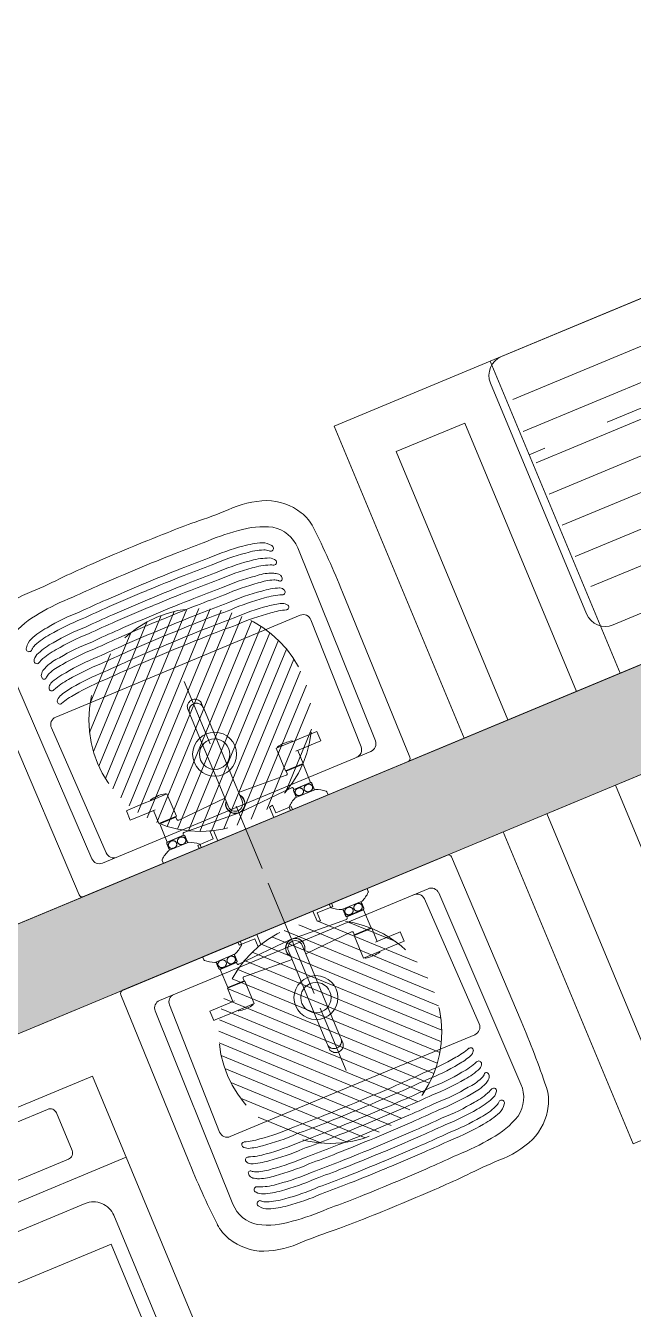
# Model space of a CAD drawing. Header units: millimetres. Extents: x 2471 to 2909, y 1327 to 1568.
# Drawn here: x 2646.745 to 2647.644, y 1444.127 to 1446.025 of the extents above; entities that cross this region are included whole.
import ezdxf
from ezdxf.xclip import XClip

# ---------------------------------------------------------------- set-up
doc = ezdxf.new("R2010")
doc.units = ezdxf.units.MM
doc.header["$XCLIPFRAME"] = 2
doc.set_wipeout_variables(frame=1)
for name, pattern in [('ACAD_ISO07W100', [3, 0, -3]), ('DASHDOT', [1, 0.5, -0.25, 0, -0.25]), ('HIDDEN', [0.375, 0.25, -0.125]), ('HIDDEN2', [0.1875, 0.125, -0.0625])]:
    doc.linetypes.add(name, pattern=pattern)
doc.layers.get('0').update_dxf_attribs({"color": 251, "lineweight": 9})
for name, color, linetype, lineweight in [('A-COCINAS-LAV', 251, 'Continuous', 13), ('A-EST HATCH', 251, 'Continuous', 13), ('A-EST PLACAS', 251, 'Continuous', 13), ('A-ESTRUCTURA-HATCH', 251, 'Continuous', 13), ('A-HATCH', 251, 'Continuous', 13), ('A-MURO BAJO', 251, 'Continuous', 13), ('A-MUROS', 251, 'Continuous', 13), ('A-PROYECCIONES', 251, 'HIDDEN', 13), ('DLP_MURO ALTO', 251, 'Continuous', 13), ('DLP_VERDE', 251, 'Continuous', 13)]:
    doc.layers.add(name, color=color, linetype=linetype, lineweight=lineweight)

# ---------------------------------------------------------------- blocks, each defined once
blk = doc.blocks.new('EST P1')
at = {"layer": 'A-ESTRUCTURA-HATCH'}
h = blk.add_hatch(dxfattribs=at)
h.set_pattern_fill('ANSI31', color=256, scale=0.02)
h.set_pattern_definition([(45, (-226392.07709, -8188203.05961), (-0.04490128060535, 0.04490128060535), [])])
h.paths.add_polyline_path([(-3.61, 5.05), (-3.61, 4.85), (-44.785, 4.85), (-44.785, -0.15), (-46.99, -0.15), (-46.99, -11.15), (-3.61, -11.1501), (-3.61, -11.4001), (-47.24, -11.4001), (-47.24, 0.15), (-45.035, 0.15), (-45.035, 5.05)])
h.paths.add_polyline_path([(5.8757, 4.85), (5.8757, 5.05), (35.53, 5.05), (35.53, 4.85)])
h.paths.add_polyline_path([(47.915, 5.05), (35.58, 5.05), (35.58, 4.85), (47.915, 4.85)])
h.paths.add_polyline_path([(51.865, 4.85), (53.3757, 4.85), (53.3757, 5.05), (51.865, 5.05)])
edge = h.paths.add_edge_path()
edge.add_arc((63.3007, -0.15), 9.7, 360, 540)
edge.add_line((53.6007, -0.15), (53.8007, -0.15))
edge.add_arc((63.3007, -0.15), 9.5, 0.90471, 180, ccw=False)
edge.add_line((72.7995, 0), (70.3507, 0))
edge.add_line((70.3507, 0), (70.3507, -0.1499))
edge.add_line((70.3507, -0.1499), (73.0007, -0.15))
edge = h.paths.add_edge_path()
edge.add_arc((63.3007, -0.15), 3.3, 0.0009, 49.9947)
edge.add_line((65.4221, 2.3777), (65.4222, -0.15))
edge.add_line((65.4222, -0.15), (65.2722, -0.15))
edge.add_line((65.2722, -0.15), (65.2721, 2.4964))
edge.add_arc((63.3007, -0.15), 3.3, 53.3166, 180)
edge.add_line((60.0007, -0.15), (59.8007, -0.15))
edge.add_arc((63.3007, -0.15), 3.5, 2.4574, 179.9999, ccw=False)
edge.add_line((66.7975, 0.0001), (69.4507, 0))
edge.add_line((69.4507, 0), (69.4507, -0.1499))
edge.add_line((69.4507, -0.1499), (66.6007, -0.1499))
h.paths.add_polyline_path([(-3.56, -11.15), (35.53, -11.15), (35.53, -11.4001), (-3.56, -11.4001)])
h.paths.add_polyline_path([(35.58, -11.1501), (71.88, -11.1501), (71.88, -11.4001), (35.58, -11.4)])
blk = doc.blocks.new('A$C47ad906b')
at = {"linetype": 'ACAD_ISO07W100'}
blk.add_blockref('EST P1', (27.0859, 53.6317), dxfattribs=at)
blk = doc.blocks.new('A$C9cc34060')
at = {"layer": 'A-EST HATCH'}
h = blk.add_hatch(color=256, dxfattribs=at)
h.dxf.hatch_style = 1
h.paths.add_polyline_path([(39.55, 0.0604), (39.55, 6.1254), (38.05, 6.1254), (38.05, 5.3754), (37.9, 5.3754), (37.9, 6.3253), (39.7, 6.3253), (39.7, 5.4503), (41.2, 5.4503), (41.2, 5.9504), (41.35, 5.9504), (41.35, 5.2503), (39.7, 5.2503), (39.7, 0.0604)])
h.paths.add_polyline_path([(18.45, 10.1253), (20.05, 10.1253), (20.05, 13.2253), (18.85, 13.2253), (18.85, 13.3753), (20.2, 13.3753), (20.2, 9.9753), (18.45, 9.9753)])
h.paths.add_polyline_path([(17.65, 13.3753), (17.5, 13.3753), (17.5, 9.9753), (17.65, 9.9753)])
h.paths.add_polyline_path([(12.15, 13.8503), (11.85, 13.8503), (11.85, 13.7003), (12, 13.7003), (12, 10.6253), (12.15, 10.6253)])
h.paths.add_polyline_path([(15.1, 13.2253), (15.1, 10.1253), (16.7, 10.1253), (16.7, 9.9753), (14.95, 9.9753), (14.95, 13.3753), (16.3, 13.3753), (16.3, 13.2253)])
h.paths.add_polyline_path([(5.85, 13.7003), (5.25, 13.7003), (5.25, 13.8504), (6, 13.8504), (6, 10.4504), (4.85, 10.4504), (4.85, 10.6004), (5.85, 10.6004)])
h.paths.add_polyline_path([(4.05, 13.8504), (4.05, 10.4504), (3.9, 10.4504), (3.9, 13.8504)])
h.paths.add_polyline_path([(3.1, 10.6004), (1.5, 10.6004), (1.5, 13.7003), (2.7, 13.7003), (2.7, 13.8504), (1.35, 13.8504), (1.35, 10.4504), (3.1, 10.4504)])
h.paths.add_polyline_path([(5.85, 0.1503), (5.25, 0.1503), (5.25, 0.0004), (6, 0.0004), (6, 3.4004), (4.85, 3.4004), (4.85, 3.2504), (5.85, 3.2504)])
h.paths.add_polyline_path([(4.05, 0.0004), (4.05, 3.4004), (3.9, 3.4004), (3.9, 0.0004)])
h.paths.add_polyline_path([(3.1, 3.2504), (1.5, 3.2504), (1.5, 0.1503), (2.7, 0.1503), (2.7, 0.0004), (1.35, 0.0004), (1.35, 3.4004), (3.1, 3.4004)])
h.paths.add_polyline_path([(8.7, 3.5003), (8.85, 3.5003), (8.85, 0.1504), (9, 0.1504), (9, 0.0004), (8.7, 0.0004)])
h.paths.add_polyline_path([(18.45, 3.7254), (20.05, 3.7254), (20.05, 0.6254), (18.85, 0.6254), (18.85, 0.4754), (20.2, 0.4754), (20.2, 3.8754), (18.45, 3.8754)])
h.paths.add_polyline_path([(17.65, 0.4754), (17.5, 0.4754), (17.5, 3.8754), (17.65, 3.8754)])
h.paths.add_polyline_path([(12.15, 0.0004), (11.85, 0.0004), (11.85, 0.1503), (12, 0.1503), (12, 3.2254), (12.15, 3.2254)])
h.paths.add_polyline_path([(15.1, 0.6254), (15.1, 3.7254), (16.7, 3.7254), (16.7, 3.8754), (14.95, 3.8754), (14.95, 0.4754), (16.3, 0.4754), (16.3, 0.6254)])
h.paths.add_polyline_path([(31.6, 10.1253), (30, 10.1253), (30, 13.2253), (31.2, 13.2253), (31.2, 13.3753), (29.85, 13.3753), (29.85, 9.9753), (31.6, 9.9753)])
h.paths.add_polyline_path([(32.4, 13.3753), (32.55, 13.3753), (32.55, 9.9753), (32.4, 9.9753)])
h.paths.add_polyline_path([(38.2, 13.8503), (38.2, 13.7003), (38.05, 13.7003), (38.05, 10.6253), (37.9, 10.6253), (37.9, 13.8503)])
h.paths.add_polyline_path([(34.95, 13.2253), (34.95, 10.1253), (33.35, 10.1253), (33.35, 9.9753), (35.1, 9.9753), (35.1, 13.3753), (33.75, 13.3753), (33.75, 13.2253)])
h.paths.add_polyline_path([(39.7, 8.6004), (41.35, 8.6004), (41.35, 7.9004), (41.2, 7.9004), (41.2, 8.4004), (39.7, 8.4004), (39.7, 7.5253), (37.9, 7.5253), (37.9, 8.4753), (38.05, 8.4753), (38.05, 7.7253), (39.55, 7.7253), (39.55, 13.7903), (39.7, 13.7903)])
h.paths.add_polyline_path([(44.2, 13.7003), (44.8, 13.7003), (44.8, 13.8504), (44.05, 13.8504), (44.05, 10.4504), (45.2, 10.4504), (45.2, 10.6004), (44.2, 10.6004)])
h.paths.add_polyline_path([(46, 13.8504), (46, 10.4504), (46.15, 10.4504), (46.15, 13.8504)])
h.paths.add_polyline_path([(46.95, 10.6004), (48.55, 10.6004), (48.55, 13.7003), (47.35, 13.7003), (47.35, 13.8504), (48.7, 13.8504), (48.7, 10.4504), (46.95, 10.4504)])
h.paths.add_polyline_path([(46, 0.0004), (46, 3.4004), (46.15, 3.4004), (46.15, 0.0004)])
h.paths.add_polyline_path([(46.95, 3.2504), (48.55, 3.2504), (48.55, 0.1503), (47.35, 0.1503), (47.35, 0.0004), (48.7, 0.0004), (48.7, 3.4004), (46.95, 3.4004)])
h.paths.add_polyline_path([(41.35, 3.5003), (41.2, 3.5003), (41.2, 0.1504), (41.05, 0.1504), (41.05, 0.0004), (41.35, 0.0004)])
h.paths.add_polyline_path([(31.6, 3.7254), (30, 3.7254), (30, 0.6254), (31.2, 0.6254), (31.2, 0.4754), (29.85, 0.4754), (29.85, 3.8754), (31.6, 3.8754)])
h.paths.add_polyline_path([(32.4, 0.4754), (32.55, 0.4754), (32.55, 3.8754), (32.4, 3.8754)])
h.paths.add_polyline_path([(37.9, 0.0004), (38.2, 0.0004), (38.2, 0.1504), (38.05, 0.1503), (38.05, 3.2254), (37.9, 3.2254)])
h.paths.add_polyline_path([(34.95, 0.6254), (34.95, 3.7254), (33.35, 3.7254), (33.35, 3.8754), (35.1, 3.8754), (35.1, 0.4754), (33.75, 0.4754), (33.75, 0.6254)])
h.paths.add_polyline_path([(10.35, 6.3253), (12.15, 6.3253), (12.15, 5.3754), (12, 5.3754), (12, 6.1254), (10.5, 6.1254), (10.5, 0.0604), (10.35, 0.0604), (10.35, 5.2503), (8.7, 5.2503), (8.7, 5.9504), (8.85, 5.9504), (8.85, 5.4503), (10.35, 5.4503)])
h.paths.add_polyline_path([(44.05, 0.0004), (44.05, 3.4004), (45.2, 3.4004), (45.2, 3.2504), (44.2, 3.2504), (44.2, 0.1503), (44.8, 0.1503), (44.8, 0.0004)])
h.paths.add_polyline_path([(46.9532, 8.3504), (47.1, 8.3504), (47.1, 9.5504), (44.95, 9.5504), (44.95, 9.4004), (45.4, 9.4004), (45.4, 7.8004), (45.6, 7.8004), (45.6, 9.4004), (46.95, 9.4004), (46.95, 8.3504)], flags=17)
h.paths.add_polyline_path([(46.9532, 5.5004), (47.1, 5.5004), (47.1, 4.3004), (44.95, 4.3004), (44.95, 4.4504), (45.4, 4.4504), (45.4, 6.0504), (45.6, 6.0504), (45.6, 4.4504), (46.95, 4.4504), (46.95, 5.5004)], flags=17)
h.paths.add_polyline_path([(41.1999, 7.0004), (44.05, 7.0004), (44.05, 9.5504), (44.2, 9.5504), (44.2, 7.0003), (46.95, 7.0004), (46.95, 7.6003), (47.1, 7.6003), (47.1, 7.0004), (49.85, 7.0004), (49.85, 11.0504), (50.05, 11.0504), (50.05, 2.8003), (49.85, 2.8003), (49.85, 6.8504), (47.1, 6.8504), (47.1, 6.2504), (46.95, 6.2504), (46.95, 6.8504), (44.2, 6.8504), (44.2, 4.3004), (44.05, 4.3004), (44.05, 6.8504), (41.1999, 6.8504)])
h.paths.add_polyline_path([(26, 1.0254), (23.35, 1.0254), (23.35, 3.6754), (25.7, 3.6754), (25.7, 4.2254), (26, 4.2254), (26, 4.3754), (25.55, 4.3754), (25.55, 3.8254), (23.35, 3.8254), (23.35, 6.1754), (24.55, 6.1754), (24.55, 6.3254), (23.2, 6.3254), (23.2, 0.8754), (26, 0.8754)])
h.paths.add_polyline_path([(41.35, 13.8504), (41.35, 10.3504), (41.2, 10.3504), (41.2, 13.7003), (41.05, 13.7003), (41.05, 13.8503)])
h.paths.add_polyline_path([(10.35, 13.7903), (10.35, 8.6004), (8.7, 8.6004), (8.7, 7.9003), (8.85, 7.9003), (8.85, 8.4004), (10.35, 8.4004), (10.35, 7.5253), (12.15, 7.5253), (12.15, 8.4753), (12, 8.4753), (12, 7.7253), (10.5, 7.7253), (10.5, 13.7903)])
h.paths.add_polyline_path([(2.95, 7.0003), (0.15, 7.0004), (0.15, 11.0504), (0, 11.0504), (0, 2.8004), (0.15, 2.8004), (0.15, 6.8504), (2.95, 6.8504), (2.95, 6.2504), (3.1, 6.2504), (3.1, 6.8504), (5.85, 6.8504), (5.85, 4.3004), (6, 4.3004), (6, 6.8504), (8.8501, 6.8504), (8.8501, 7.0003), (6, 7.0003), (6, 9.5503), (5.85, 9.5503), (5.85, 7.0003), (3.1, 7.0003), (3.1, 7.6004), (2.95, 7.6004)])
h.paths.add_polyline_path([(8.7, 13.8503), (9, 13.8503), (9, 13.7003), (8.85, 13.7003), (8.85, 10.3504), (8.7, 10.3504)])
h.paths.add_polyline_path([(3.0968, 8.3504), (2.95, 8.3504), (2.95, 9.5503), (5.1, 9.5503), (5.1, 9.4003), (4.65, 9.4003), (4.65, 7.8003), (4.45, 7.8003), (4.45, 9.4003), (3.1, 9.4003), (3.1, 8.3504)], flags=17)
h.paths.add_polyline_path([(3.0968, 5.5004), (2.95, 5.5004), (2.95, 4.3004), (5.1, 4.3004), (5.1, 4.4504), (4.65, 4.4503), (4.65, 6.0503), (4.45, 6.0503), (4.45, 4.4503), (3.1, 4.4504), (3.1, 5.5004)], flags=17)
h.paths.add_polyline_path([(23.35, 7.5254), (23.2, 7.5254), (23.2, 11.2253), (23.35, 11.2253)])
h.paths.add_polyline_path([(29, 4.7754), (29, 4.9254), (27.2, 4.9254), (27.2, 6.1754), (29.75, 6.1754), (29.75, 4.7754), (29.9, 4.7754), (29.9, 6.1754), (33.25, 6.1754), (33.25, 4.7754), (33.45, 4.7754), (33.45, 6.1754), (37, 6.1754), (37, 6.3253), (27, 6.3254), (27, 4.7754)])
h.paths.add_polyline_path([(27, 4.7504), (27, 0.4754), (27.85, 0.4754), (27.85, 0.6254), (27.15, 0.6254), (27.15, 4.7504)])
h.paths.add_polyline_path([(21.05, 4.7754), (21.05, 4.9254), (22.85, 4.9254), (22.85, 6.1754), (20.3, 6.1754), (20.3, 4.7754), (20.15, 4.7754), (20.15, 6.1754), (16.8, 6.1754), (16.8, 4.7754), (16.6, 4.7754), (16.6, 6.1754), (13.05, 6.1754), (13.05, 6.3253), (23.05, 6.3253), (23.05, 4.7754)])
h.paths.add_polyline_path([(23.05, 4.7504), (23.05, 0.4754), (22.2, 0.4754), (22.2, 0.6254), (22.9, 0.6254), (22.9, 4.7504)])
h.paths.add_polyline_path([(22.875, 8.9253), (22.45, 8.9253), (22.45, 7.5254), (13.05, 7.5253), (13.05, 7.6753), (16.6, 7.6753), (16.6, 9.0753), (16.8, 9.0753), (16.8, 7.6753), (19.7, 7.6753), (19.7, 9.0753), (19.85, 9.0753), (19.85, 7.6753), (22.25, 7.6753), (22.25, 8.9253), (20.6, 8.9253), (20.6, 9.0753), (22.875, 9.0753)])
h.paths.add_polyline_path([(22.9, 13.2253), (22.2, 13.2253), (22.2, 13.3753), (23.05, 13.3753), (23.05, 7.5254), (22.9, 7.5254)])
h.paths.add_polyline_path([(27.15, 7.5254), (25.15, 7.5254), (25.15, 7.6754), (27, 7.6754), (27, 11.0754), (25.15, 11.0754), (25.15, 11.2253), (27, 11.2253), (27, 13.3753), (27.85, 13.3753), (27.85, 13.2253), (27.15, 13.2253)])
h.paths.add_polyline_path([(27.175, 9.0753), (29.45, 9.0753), (29.45, 8.9253), (27.8, 8.9254), (27.8, 7.6753), (30.2, 7.6753), (30.2, 9.0753), (30.35, 9.0753), (30.35, 7.6753), (33.25, 7.6753), (33.25, 9.0753), (33.45, 9.0753), (33.45, 7.6753), (37, 7.6753), (37, 7.5253), (27.6, 7.5254), (27.6, 8.9254), (27.175, 8.9254)])
at = {"layer": 'A-EST PLACAS'}
blk.add_lwpolyline([(39.7, 8.6004), (41.35, 8.6004), (41.35, 7.9004), (41.2, 7.9004), (41.2, 8.4004), (39.7, 8.4004), (39.7, 7.5253), (37.9, 7.5253), (37.9, 8.4753), (38.05, 8.4753), (38.05, 7.7253), (39.55, 7.7253), (39.55, 13.7903), (39.7, 13.7903)], close=True, dxfattribs=at)
blk = doc.blocks.new('MEZCLADORA-P')
at = {"color": 251, "linetype": 'DASHDOT', "ltscale": 0.07}
blk.add_line((0, 0.2633), (0, -0.2869), dxfattribs=at)
at = {"color": 7}
for p, q in [((-0.1318, 0), (-0.0713, 0)), ((-0.0713, 0), (-0.0713, -0.0048)), ((0.0714, 0), (0.1319, 0)), ((0.1319, 0), (0.1319, -0.0048)), ((-0.1318, 0), (-0.1318, -0.0048)), ((-0.1178, -0.0145), (-0.0853, -0.0145)), ((0.0714, 0), (0.0714, -0.0048)), ((0.0854, -0.0145), (0.1179, -0.0145)), ((-0.0875, -0.0265), (-0.1157, -0.0265)), ((-0.1141, -0.0265), (-0.1146, -0.027)), ((-0.0886, -0.027), (-0.1146, -0.027)), ((-0.1146, -0.027), (-0.1146, -0.056)), ((-0.0891, -0.0265), (-0.0886, -0.027)), ((-0.0886, -0.027), (-0.0886, -0.0285)), ((-0.0865, -0.0305), (-0.0015, -0.0262)), ((0.086, -0.0304), (0.0015, -0.0262)), ((0.1157, -0.0265), (0.0875, -0.0265)), ((0.0886, -0.0265), (0.0881, -0.027)), ((0.1151, -0.027), (0.0881, -0.027)), ((0.0881, -0.0285), (0.0881, -0.027)), ((0.0926, -0.0379), (0.0926, -0.0379)), ((0.1146, -0.0265), (0.1151, -0.027)), ((0.1151, -0.056), (0.1151, -0.027)), ((-0.1146, -0.056), (-0.0886, -0.056)), ((-0.1141, -0.0565), (-0.1146, -0.056)), ((-0.0891, -0.0565), (-0.1141, -0.0565)), ((-0.0891, -0.0565), (-0.0886, -0.056)), ((-0.0886, -0.0525), (-0.0886, -0.056)), ((-0.0865, -0.0505), (-0.011, -0.0543)), ((-0.011, -0.0405), (-0.011, -0.0805)), ((0.011, -0.0805), (0.011, -0.0405)), ((0.086, -0.0506), (0.011, -0.0543)), ((0.0881, -0.056), (0.0881, -0.0525)), ((0.0881, -0.056), (0.1151, -0.056)), ((0.0886, -0.0565), (0.0881, -0.056)), ((0.1146, -0.0565), (0.0886, -0.0565)), ((0.0896, -0.0565), (0.0896, -0.057)), ((0.1136, -0.0565), (0.1136, -0.057)), ((0.1146, -0.0565), (0.1151, -0.056)), ((-0.0876, -0.057), (-0.1156, -0.057)), ((-0.1156, -0.057), (-0.1156, -0.078)), ((-0.0876, -0.057), (-0.0876, -0.093)), ((0.1156, -0.057), (0.0876, -0.057)), ((0.0876, -0.057), (0.0876, -0.093)), ((0.1156, -0.057), (0.1156, -0.078)), ((-0.1526, -0.078), (-0.1501, -0.078)), ((-0.1526, -0.093), (-0.1526, -0.078)), ((-0.1501, -0.093), (-0.1526, -0.093)), ((-0.1242, -0.078), (-0.1501, -0.078)), ((-0.1501, -0.093), (-0.1242, -0.093)), ((-0.1129, -0.078), (-0.1242, -0.078)), ((-0.1242, -0.093), (-0.1129, -0.093)), ((-0.1137, -0.093), (-0.1137, -0.0932)), ((-0.0876, -0.093), (-0.1129, -0.093)), ((-0.0895, -0.093), (-0.0895, -0.0932)), ((-0.011, -0.0805), (-0.011, -0.1514)), ((0.011, -0.0805), (0.011, -0.1514)), ((0.1129, -0.093), (0.0876, -0.093)), ((0.0895, -0.093), (0.0895, -0.0932)), ((0.1242, -0.078), (0.1129, -0.078)), ((0.1129, -0.093), (0.1242, -0.093)), ((0.1137, -0.093), (0.1137, -0.0932)), ((0.1501, -0.078), (0.1242, -0.078)), ((0.1242, -0.093), (0.1501, -0.093)), ((0.1501, -0.078), (0.1526, -0.078)), ((0.1526, -0.093), (0.1501, -0.093)), ((0.1526, -0.093), (0.1526, -0.078)), ((-0.1031, -0.0954), (-0.1001, -0.0954)), ((0.1001, -0.0954), (0.1031, -0.0954)), ((-0.011, -0.1514), (-0.011, -0.1885)), ((0.011, -0.1885), (0.011, -0.1514)), ((-0.011, -0.1885), (-0.011, -0.1905)), ((0.011, -0.1885), (0.011, -0.1905)), ((-0.011, -0.1969), (-0.011, -0.1905)), ((0.011, -0.1969), (0.011, -0.1905))]:
    blk.add_line(p, q, dxfattribs=at)
for centre, radius, start, end in [((-0.1303, -0.0048), 0.0015, 180, 228.4626), ((-0.0982, 0.0315), 0.05, 228.4626, 246.8453), ((-0.1083, -0.0205), 0.0095, 140.8333, 144.6655), ((-0.0948, -0.0205), 0.0095, 35.3345, 39.1667), ((-0.105, 0.0315), 0.05, 293.1547, 311.5374), ((-0.0728, -0.0048), 0.0015, 311.5374, 0), ((0.0729, -0.0048), 0.0015, 180, 228.4626), ((0.105, 0.0315), 0.05, 228.4626, 246.8453), ((0.0949, -0.0205), 0.0095, 140.8333, 144.6655), ((0.1084, -0.0205), 0.0095, 35.3345, 39.1667), ((0.0982, 0.0315), 0.05, 293.1547, 311.5374), ((0.1304, -0.0048), 0.0015, 311.5374, 0), ((-0.1083, -0.0205), 0.0095, 215.3345, 219.1667), ((-0.0948, -0.0205), 0.0095, 320.8333, 324.6655), ((0, -0.0405), 0.0143, 320.0451, 219.9549), ((0, -0.0405), 0.0143, 320.5275, 219.4725), ((0, -0.0405), 0.014, 321.7868, 218.2132), ((0, -0.0405), 0.011, 0, 180), ((0.0949, -0.0205), 0.0095, 215.3345, 219.1667), ((0.1084, -0.0205), 0.0095, 320.8333, 324.6655), ((-0.1127, -0.0932), 0.001, 180, 255.7593), ((-0.1031, -0.0554), 0.04, 255.7593, 270), ((-0.1001, -0.0554), 0.04, 270, 284.2407), ((-0.0905, -0.0932), 0.001, 284.2407, 0), ((0.0905, -0.0932), 0.001, 180, 255.7593), ((0.1001, -0.0554), 0.04, 255.7593, 270), ((0.1031, -0.0554), 0.04, 270, 284.2407), ((0.1127, -0.0932), 0.001, 284.2407, 0)]:
    blk.add_arc(centre, radius, start, end, dxfattribs=at)
for centre, major_axis, ratio, start_param, end_param in [((-0.0016, -0.0243), (0.00195, 0.00019), 0.977728, 4.694416, 4.711947), ((0.0016, -0.0243), (0.00197, -0.00016), 0.989596, 4.695691, 4.715329), ((0, -0.1905), (-0.011, 0), 0.927184, 0, 3.141593), ((0, -0.1905), (0.011, 0), 0.927184, 3.141593, 6.283185)]:
    blk.add_ellipse(centre, major_axis=major_axis, ratio=ratio, start_param=start_param, end_param=end_param, dxfattribs=at)
for points, knots in [([(-0.1161, -0.026), (-0.1161, -0.026), (-0.1161, -0.0259), (-0.1161, -0.0257), (-0.1161, -0.0255), (-0.1161, -0.0251), (-0.1161, -0.0248), (-0.1161, -0.0244), (-0.1161, -0.0242), (-0.1161, -0.0237), (-0.1161, -0.0234), (-0.1161, -0.0228), (-0.1161, -0.0223), (-0.1161, -0.0214), (-0.1161, -0.0209), (-0.1161, -0.0201), (-0.1161, -0.0196), (-0.1161, -0.0187), (-0.1161, -0.0182), (-0.1161, -0.0176), (-0.1161, -0.0173), (-0.1161, -0.0168), (-0.1161, -0.0166), (-0.1161, -0.0162), (-0.1161, -0.0159), (-0.1161, -0.0155), (-0.1161, -0.0153), (-0.1161, -0.0151), (-0.1161, -0.015), (-0.1161, -0.015)], [1.912506, 1.912506, 1.912506, 1.912506, 2.09167, 2.09167, 2.270834, 2.270834, 2.409757, 2.409757, 2.503909, 2.503909, 2.59806, 2.59806, 2.741232, 2.741232, 2.868759, 2.868759, 2.996286, 2.996286, 3.139457, 3.139457, 3.233609, 3.233609, 3.32776, 3.32776, 3.466683, 3.466683, 3.645847, 3.645847, 3.825012, 3.825012, 3.825012, 3.825012]), ([(-0.1088, -0.026), (-0.1083, -0.026), (-0.1078, -0.0259), (-0.1067, -0.0257), (-0.1061, -0.0255), (-0.1053, -0.0251), (-0.1049, -0.0248), (-0.1043, -0.0244), (-0.1041, -0.0242), (-0.1036, -0.0237), (-0.1034, -0.0234), (-0.103, -0.0228), (-0.1028, -0.0223), (-0.1026, -0.0214), (-0.1025, -0.0209), (-0.1025, -0.0201), (-0.1026, -0.0196), (-0.1028, -0.0187), (-0.103, -0.0182), (-0.1034, -0.0176), (-0.1036, -0.0173), (-0.1041, -0.0168), (-0.1043, -0.0166), (-0.1049, -0.0162), (-0.1053, -0.0159), (-0.1061, -0.0155), (-0.1067, -0.0153), (-0.1078, -0.0151), (-0.1083, -0.015), (-0.1088, -0.015), (-0.1094, -0.015), (-0.1099, -0.0151), (-0.111, -0.0153), (-0.1116, -0.0155), (-0.1124, -0.0159), (-0.1128, -0.0162), (-0.1134, -0.0166), (-0.1136, -0.0168), (-0.1141, -0.0173), (-0.1143, -0.0176), (-0.1147, -0.0182), (-0.1149, -0.0187), (-0.1151, -0.0196), (-0.1152, -0.0201), (-0.1152, -0.0209), (-0.1151, -0.0214), (-0.1149, -0.0223), (-0.1147, -0.0228), (-0.1143, -0.0234), (-0.1141, -0.0237), (-0.1136, -0.0242), (-0.1134, -0.0244), (-0.1128, -0.0248), (-0.1124, -0.0251), (-0.1116, -0.0255), (-0.111, -0.0257), (-0.1099, -0.0259), (-0.1094, -0.026), (-0.1088, -0.026)], [1.912506, 1.912506, 1.912506, 1.912506, 2.09167, 2.09167, 2.270834, 2.270834, 2.409757, 2.409757, 2.503909, 2.503909, 2.59806, 2.59806, 2.741232, 2.741232, 2.868759, 2.868759, 2.996286, 2.996286, 3.139457, 3.139457, 3.233609, 3.233609, 3.32776, 3.32776, 3.466683, 3.466683, 3.645847, 3.645847, 3.825012, 3.825012, 3.825012, 4.004176, 4.004176, 4.18334, 4.18334, 4.322263, 4.322263, 4.416415, 4.416415, 4.510566, 4.510566, 4.653737, 4.653737, 4.781264, 4.781264, 4.908792, 4.908792, 5.051963, 5.051963, 5.146114, 5.146114, 5.240266, 5.240266, 5.379189, 5.379189, 5.558353, 5.558353, 5.737517, 5.737517, 5.737517, 5.737517]), ([(-0.0944, -0.026), (-0.0938, -0.026), (-0.0933, -0.0259), (-0.0922, -0.0257), (-0.0916, -0.0255), (-0.0908, -0.0251), (-0.0904, -0.0248), (-0.0898, -0.0244), (-0.0896, -0.0242), (-0.0891, -0.0237), (-0.0889, -0.0234), (-0.0885, -0.0228), (-0.0883, -0.0223), (-0.0881, -0.0214), (-0.088, -0.0209), (-0.088, -0.0201), (-0.0881, -0.0196), (-0.0883, -0.0187), (-0.0885, -0.0182), (-0.0889, -0.0176), (-0.0891, -0.0173), (-0.0896, -0.0168), (-0.0898, -0.0166), (-0.0904, -0.0162), (-0.0908, -0.0159), (-0.0916, -0.0155), (-0.0922, -0.0153), (-0.0933, -0.0151), (-0.0938, -0.015), (-0.0944, -0.015), (-0.0949, -0.015), (-0.0954, -0.0151), (-0.0965, -0.0153), (-0.0971, -0.0155), (-0.0979, -0.0159), (-0.0983, -0.0162), (-0.0989, -0.0166), (-0.0991, -0.0168), (-0.0996, -0.0173), (-0.0998, -0.0176), (-0.1002, -0.0182), (-0.1004, -0.0187), (-0.1006, -0.0196), (-0.1007, -0.0201), (-0.1007, -0.0209), (-0.1006, -0.0214), (-0.1004, -0.0223), (-0.1002, -0.0228), (-0.0998, -0.0234), (-0.0996, -0.0237), (-0.0991, -0.0242), (-0.0989, -0.0244), (-0.0983, -0.0248), (-0.0979, -0.0251), (-0.0971, -0.0255), (-0.0965, -0.0257), (-0.0954, -0.0259), (-0.0949, -0.026), (-0.0944, -0.026)], [-1.912506, -1.912506, -1.912506, -1.912506, -1.733342, -1.733342, -1.554177, -1.554177, -1.415254, -1.415254, -1.321103, -1.321103, -1.226951, -1.226951, -1.08378, -1.08378, -0.956253, -0.956253, -0.828726, -0.828726, -0.685555, -0.685555, -0.591403, -0.591403, -0.497251, -0.497251, -0.358328, -0.358328, -0.179164, -0.179164, 0, 0, 0, 0.179164, 0.179164, 0.358328, 0.358328, 0.497251, 0.497251, 0.591403, 0.591403, 0.685555, 0.685555, 0.828726, 0.828726, 0.956253, 0.956253, 1.08378, 1.08378, 1.226951, 1.226951, 1.321103, 1.321103, 1.415254, 1.415254, 1.554177, 1.554177, 1.733342, 1.733342, 1.912506, 1.912506, 1.912506, 1.912506]), ([(-0.0871, -0.015), (-0.0871, -0.015), (-0.0871, -0.0151), (-0.0871, -0.0153), (-0.0871, -0.0155), (-0.0871, -0.0159), (-0.0871, -0.0162), (-0.0871, -0.0166), (-0.0871, -0.0168), (-0.0871, -0.0173), (-0.0871, -0.0176), (-0.0871, -0.0182), (-0.0871, -0.0187), (-0.0871, -0.0196), (-0.0871, -0.0201), (-0.0871, -0.0209), (-0.0871, -0.0214), (-0.0871, -0.0223), (-0.0871, -0.0228), (-0.0871, -0.0234), (-0.0871, -0.0237), (-0.0871, -0.0242), (-0.0871, -0.0244), (-0.0871, -0.0248), (-0.0871, -0.0251), (-0.0871, -0.0255), (-0.0871, -0.0257), (-0.0871, -0.0259), (-0.0871, -0.026), (-0.0871, -0.026)], [0, 0, 0, 0, 0.179164, 0.179164, 0.358328, 0.358328, 0.497251, 0.497251, 0.591403, 0.591403, 0.685555, 0.685555, 0.828726, 0.828726, 0.956253, 0.956253, 1.08378, 1.08378, 1.226951, 1.226951, 1.321103, 1.321103, 1.415254, 1.415254, 1.554177, 1.554177, 1.733342, 1.733342, 1.912506, 1.912506, 1.912506, 1.912506]), ([(0.0871, -0.026), (0.0871, -0.026), (0.0871, -0.0259), (0.0871, -0.0257), (0.0871, -0.0255), (0.0871, -0.0251), (0.0871, -0.0248), (0.0871, -0.0244), (0.0871, -0.0242), (0.0871, -0.0237), (0.0871, -0.0234), (0.0871, -0.0228), (0.0871, -0.0223), (0.0871, -0.0214), (0.0871, -0.0209), (0.0871, -0.0201), (0.0871, -0.0196), (0.0871, -0.0187), (0.0871, -0.0182), (0.0871, -0.0176), (0.0871, -0.0173), (0.0871, -0.0168), (0.0871, -0.0166), (0.0871, -0.0162), (0.0871, -0.0159), (0.0871, -0.0155), (0.0871, -0.0153), (0.0871, -0.0151), (0.0871, -0.015), (0.0871, -0.015)], [1.912506, 1.912506, 1.912506, 1.912506, 2.09167, 2.09167, 2.270834, 2.270834, 2.409757, 2.409757, 2.503909, 2.503909, 2.59806, 2.59806, 2.741232, 2.741232, 2.868759, 2.868759, 2.996286, 2.996286, 3.139457, 3.139457, 3.233609, 3.233609, 3.32776, 3.32776, 3.466683, 3.466683, 3.645847, 3.645847, 3.825012, 3.825012, 3.825012, 3.825012]), ([(0.0944, -0.026), (0.0949, -0.026), (0.0954, -0.0259), (0.0965, -0.0257), (0.0971, -0.0255), (0.0979, -0.0251), (0.0983, -0.0248), (0.0989, -0.0244), (0.0991, -0.0242), (0.0996, -0.0237), (0.0998, -0.0234), (0.1002, -0.0228), (0.1004, -0.0223), (0.1006, -0.0214), (0.1007, -0.0209), (0.1007, -0.0201), (0.1006, -0.0196), (0.1004, -0.0187), (0.1002, -0.0182), (0.0998, -0.0176), (0.0996, -0.0173), (0.0991, -0.0168), (0.0989, -0.0166), (0.0983, -0.0162), (0.0979, -0.0159), (0.0971, -0.0155), (0.0965, -0.0153), (0.0954, -0.0151), (0.0949, -0.015), (0.0944, -0.015), (0.0938, -0.015), (0.0933, -0.0151), (0.0922, -0.0153), (0.0916, -0.0155), (0.0908, -0.0159), (0.0904, -0.0162), (0.0898, -0.0166), (0.0896, -0.0168), (0.0891, -0.0173), (0.0889, -0.0176), (0.0885, -0.0182), (0.0883, -0.0187), (0.0881, -0.0196), (0.088, -0.0201), (0.088, -0.0209), (0.0881, -0.0214), (0.0883, -0.0223), (0.0885, -0.0228), (0.0889, -0.0234), (0.0891, -0.0237), (0.0896, -0.0242), (0.0898, -0.0244), (0.0904, -0.0248), (0.0908, -0.0251), (0.0916, -0.0255), (0.0922, -0.0257), (0.0933, -0.0259), (0.0938, -0.026), (0.0944, -0.026)], [1.912506, 1.912506, 1.912506, 1.912506, 2.09167, 2.09167, 2.270834, 2.270834, 2.409757, 2.409757, 2.503909, 2.503909, 2.59806, 2.59806, 2.741232, 2.741232, 2.868759, 2.868759, 2.996286, 2.996286, 3.139457, 3.139457, 3.233609, 3.233609, 3.32776, 3.32776, 3.466683, 3.466683, 3.645847, 3.645847, 3.825012, 3.825012, 3.825012, 4.004176, 4.004176, 4.18334, 4.18334, 4.322263, 4.322263, 4.416415, 4.416415, 4.510566, 4.510566, 4.653737, 4.653737, 4.781264, 4.781264, 4.908792, 4.908792, 5.051963, 5.051963, 5.146114, 5.146114, 5.240266, 5.240266, 5.379189, 5.379189, 5.558353, 5.558353, 5.737517, 5.737517, 5.737517, 5.737517]), ([(0.1088, -0.026), (0.1094, -0.026), (0.1099, -0.0259), (0.111, -0.0257), (0.1116, -0.0255), (0.1124, -0.0251), (0.1128, -0.0248), (0.1134, -0.0244), (0.1136, -0.0242), (0.1141, -0.0237), (0.1143, -0.0234), (0.1147, -0.0228), (0.1149, -0.0223), (0.1151, -0.0214), (0.1152, -0.0209), (0.1152, -0.0201), (0.1151, -0.0196), (0.1149, -0.0187), (0.1147, -0.0182), (0.1143, -0.0176), (0.1141, -0.0173), (0.1136, -0.0168), (0.1134, -0.0166), (0.1128, -0.0162), (0.1124, -0.0159), (0.1116, -0.0155), (0.111, -0.0153), (0.1099, -0.0151), (0.1094, -0.015), (0.1088, -0.015), (0.1083, -0.015), (0.1078, -0.0151), (0.1067, -0.0153), (0.1061, -0.0155), (0.1053, -0.0159), (0.1049, -0.0162), (0.1043, -0.0166), (0.1041, -0.0168), (0.1036, -0.0173), (0.1034, -0.0176), (0.103, -0.0182), (0.1028, -0.0187), (0.1026, -0.0196), (0.1025, -0.0201), (0.1025, -0.0209), (0.1026, -0.0214), (0.1028, -0.0223), (0.103, -0.0228), (0.1034, -0.0234), (0.1036, -0.0237), (0.1041, -0.0242), (0.1043, -0.0244), (0.1049, -0.0248), (0.1053, -0.0251), (0.1061, -0.0255), (0.1067, -0.0257), (0.1078, -0.0259), (0.1083, -0.026), (0.1088, -0.026)], [-1.912506, -1.912506, -1.912506, -1.912506, -1.733342, -1.733342, -1.554177, -1.554177, -1.415254, -1.415254, -1.321103, -1.321103, -1.226951, -1.226951, -1.08378, -1.08378, -0.956253, -0.956253, -0.828726, -0.828726, -0.685555, -0.685555, -0.591403, -0.591403, -0.497251, -0.497251, -0.358328, -0.358328, -0.179164, -0.179164, 0, 0, 0, 0.179164, 0.179164, 0.358328, 0.358328, 0.497251, 0.497251, 0.591403, 0.591403, 0.685555, 0.685555, 0.828726, 0.828726, 0.956253, 0.956253, 1.08378, 1.08378, 1.226951, 1.226951, 1.321103, 1.321103, 1.415254, 1.415254, 1.554177, 1.554177, 1.733342, 1.733342, 1.912506, 1.912506, 1.912506, 1.912506]), ([(0.1161, -0.015), (0.1161, -0.015), (0.1161, -0.0151), (0.1161, -0.0153), (0.1161, -0.0155), (0.1161, -0.0159), (0.1161, -0.0162), (0.1161, -0.0166), (0.1161, -0.0168), (0.1161, -0.0173), (0.1161, -0.0176), (0.1161, -0.0182), (0.1161, -0.0187), (0.1161, -0.0196), (0.1161, -0.0201), (0.1161, -0.0209), (0.1161, -0.0214), (0.1161, -0.0223), (0.1161, -0.0228), (0.1161, -0.0234), (0.1161, -0.0237), (0.1161, -0.0242), (0.1161, -0.0244), (0.1161, -0.0248), (0.1161, -0.0251), (0.1161, -0.0255), (0.1161, -0.0257), (0.1161, -0.0259), (0.1161, -0.026), (0.1161, -0.026)], [0, 0, 0, 0, 0.179164, 0.179164, 0.358328, 0.358328, 0.497251, 0.497251, 0.591403, 0.591403, 0.685555, 0.685555, 0.828726, 0.828726, 0.956253, 0.956253, 1.08378, 1.08378, 1.226951, 1.226951, 1.321103, 1.321103, 1.415254, 1.415254, 1.554177, 1.554177, 1.733342, 1.733342, 1.912506, 1.912506, 1.912506, 1.912506]), ([(-0.0886, -0.0285), (-0.0886, -0.0287), (-0.0886, -0.0289), (-0.0884, -0.0293), (-0.0883, -0.0295), (-0.0881, -0.0299), (-0.0879, -0.03), (-0.0876, -0.0303), (-0.0874, -0.0303), (-0.0869, -0.0305), (-0.0867, -0.0305), (-0.0865, -0.0305)], [0.0014961, 0.0014961, 0.0014961, 0.0014961, 0.0628341, 0.0628341, 0.1278738, 0.1278738, 0.192655, 0.192655, 0.2586819, 0.2586819, 0.3211409, 0.3211409, 0.3211409, 0.3211409]), ([(0.0014, -0.0262), (0.0014, -0.0262), (0.0014, -0.0262), (0.0015, -0.0262), (0.0015, -0.0262), (0.0015, -0.0262)], [0, 0, 0, 0, 0.003858876, 0.003858876, 0.005459734, 0.005459734, 0.005459734, 0.005459734]), ([(0.086, -0.0305), (0.0862, -0.0305), (0.0864, -0.0304), (0.0869, -0.0303), (0.0871, -0.0302), (0.0874, -0.03), (0.0876, -0.0298), (0.0878, -0.0295), (0.0879, -0.0293), (0.0881, -0.0289), (0.0881, -0.0287), (0.0881, -0.0285)], [0.0009309, 0.0009309, 0.0009309, 0.0009309, 0.0631461, 0.0631461, 0.1284888, 0.1284888, 0.1937028, 0.1937028, 0.260157, 0.260157, 0.3196739, 0.3196739, 0.3196739, 0.3196739]), ([(-0.0865, -0.0505), (-0.0867, -0.0505), (-0.0869, -0.0505), (-0.0873, -0.0507), (-0.0875, -0.0507), (-0.0879, -0.051), (-0.0881, -0.0511), (-0.0883, -0.0515), (-0.0884, -0.0517), (-0.0886, -0.0521), (-0.0886, -0.0523), (-0.0886, -0.0525)], [0, 0, 0, 0, 0.0632739, 0.0632739, 0.1284986, 0.1284986, 0.1931331, 0.1931331, 0.2588948, 0.2588948, 0.322347, 0.322347, 0.322347, 0.322347]), ([(0.0881, -0.0525), (0.0881, -0.0523), (0.0881, -0.0521), (0.0879, -0.0517), (0.0878, -0.0515), (0.0876, -0.0512), (0.0874, -0.051), (0.0871, -0.0508), (0.0869, -0.0507), (0.0864, -0.0506), (0.0862, -0.0505), (0.086, -0.0505)], [0.0009616, 0.0009616, 0.0009616, 0.0009616, 0.0627142, 0.0627142, 0.1276947, 0.1276947, 0.1924362, 0.1924362, 0.2584085, 0.2584085, 0.3218037, 0.3218037, 0.3218037, 0.3218037]), ([(0.011, -0.1969), (0.011, -0.198), (0.0108, -0.199), (0.0101, -0.2011), (0.0095, -0.2021), (0.0082, -0.2038), (0.0073, -0.2046), (0.0054, -0.2059), (0.0043, -0.2064), (0.0021, -0.207), (0.0009, -0.2072), (-0.0015, -0.2071), (-0.0026, -0.2069), (-0.0048, -0.2062), (-0.0059, -0.2056), (-0.0077, -0.2042), (-0.0085, -0.2034), (-0.0098, -0.2016), (-0.0103, -0.2006), (-0.0109, -0.1987), (-0.011, -0.1978), (-0.011, -0.1969)], [4.328417, 4.328417, 4.328417, 4.328417, 4.64395, 4.64395, 4.960575, 4.960575, 5.279717, 5.279717, 5.601363, 5.601363, 5.924602, 5.924602, 6.248311, 6.248311, 6.571371, 6.571371, 6.892655, 6.892655, 7.211325, 7.211325, 7.470009, 7.470009, 7.470009, 7.470009])]:
    blk.add_open_spline(points, degree=3, knots=knots, dxfattribs=at)
for points in [[(-0.093, -0.0371), (-0.093, -0.0371), (-0.093, -0.0371), (-0.093, -0.0371)], [(-0.0015, -0.0262), (-0.0015, -0.0262), (-0.0015, -0.0262), (-0.0015, -0.0262)], [(-0.0015, -0.0262), (-0.0015, -0.0262), (-0.0014, -0.0262), (-0.0014, -0.0262)], [(0.0015, -0.0262), (0.0015, -0.0262), (0.0015, -0.0262), (0.0015, -0.0262)], [(-0.0886, -0.0525), (-0.0886, -0.0525), (-0.0886, -0.0525), (-0.0886, -0.0525)], [(-0.0865, -0.0505), (-0.0865, -0.0505), (-0.0865, -0.0505), (-0.0865, -0.0505)], [(0.0881, -0.0525), (0.0881, -0.0525), (0.0881, -0.0525), (0.0881, -0.0525)]]:
    blk.add_open_spline(points, degree=3, dxfattribs=at)
blk = doc.blocks.new('LAV-AMAZ-LAV_01')
blk.add_wipeout([(0.26, 0), (0.2622, -0.0005), (0.2636, -0.0015), (0.2646, -0.0029), (0.265, -0.005), (0.2669, -0.2686), (0.2669, -0.2806), (0.2668, -0.3016), (0.2663, -0.3212), (0.2658, -0.3369), (0.2649, -0.3544), (0.2637, -0.3738), (0.2622, -0.3835), (0.2599, -0.3912), (0.256, -0.3998), (0.2526, -0.4053), (0.248, -0.4118), (0.2384, -0.4219), (0.2336, -0.426), (0.2274, -0.4303), (0.2218, -0.4337), (0.2153, -0.4368), (0.2095, -0.4389), (0.2006, -0.4416), (0.191, -0.4437), (0.1829, -0.445), (0.1696, -0.4461), (0.165, -0.4462), (0.1572, -0.4459), (0.1314, -0.4466), (0.1057, -0.4481), (0.0834, -0.4489), (0.0611, -0.4495), (0.0413, -0.4498), (0.0031, -0.45), (-0.0305, -0.4499), (-0.0611, -0.4495), (-0.0834, -0.4489), (-0.1057, -0.4481), (-0.1314, -0.4466), (-0.1572, -0.4459), (-0.165, -0.4462), (-0.1772, -0.4456), (-0.1867, -0.4445), (-0.1955, -0.4428), (-0.2037, -0.4407), (-0.2104, -0.4386), (-0.2153, -0.4368), (-0.223, -0.433), (-0.231, -0.4279), (-0.2384, -0.4219), (-0.245, -0.4153), (-0.2509, -0.4079), (-0.2556, -0.4005), (-0.2593, -0.3928), (-0.2612, -0.3876), (-0.2627, -0.3815), (-0.2637, -0.3738), (-0.2647, -0.3576), (-0.2655, -0.3419), (-0.2661, -0.3284), (-0.2663, -0.3212), (-0.2667, -0.3081), (-0.2669, -0.2902), (-0.2669, -0.2686), (-0.2665, -0.2127), (-0.266, -0.1368), (-0.265, -0.005), (-0.2647, -0.0032), (-0.2636, -0.0015), (-0.2621, -0.0004), (-0.26, 0)])
for p, q in [((0.26, 0), (-0.26, 0)), ((-0.265, -0.005), (-0.2669, -0.2686)), ((0.265, -0.005), (0.2669, -0.2686)), ((0.2151, -0.035), (-0.2151, -0.035)), ((-0.2271, -0.0469), (-0.2308, -0.3547)), ((-0.208, -0.2488), (-0.2042, -0.0468)), ((0.208, -0.2488), (0.2042, -0.0468)), ((0.2271, -0.0469), (0.2308, -0.3547)), ((0, -0.261), (-0.196, -0.261)), ((0, -0.261), (0.196, -0.261))]:
    blk.add_line(p, q)
at = {"color": 7}
for points in [[(-0.0001, -0.286, -0.004924), (-0.06, -0.2855, -0.005443), (-0.1041, -0.2841, -0.041272), (-0.157, -0.281, -0.059773), (-0.1802, -0.2762, -0.37117)], [(0.0001, -0.286, 0.004924), (0.06, -0.2855, 0.005443), (0.1041, -0.2841, 0.041272), (0.157, -0.281, 0.059773), (0.1802, -0.2762, 0.37117)], [(-0.0001, -0.31, -0.004924), (-0.06, -0.3095, -0.005443), (-0.1041, -0.3081, -0.041272), (-0.157, -0.305, -0.066903), (-0.1829, -0.2992, -0.004021)], [(-0.0001, -0.297, -0.004924), (-0.06, -0.2965, -0.005443), (-0.1041, -0.2951, -0.041272), (-0.157, -0.292, -0.045554), (-0.1778, -0.2875)], [(0.0001, -0.297, 0.004924), (0.06, -0.2965, 0.005443), (0.1041, -0.2951, 0.041272), (0.157, -0.292, 0.045554), (0.1778, -0.2875)], [(0.0001, -0.31, 0.004924), (0.06, -0.3095, 0.005443), (0.1041, -0.3081, 0.041272), (0.157, -0.305, 0.066903), (0.1829, -0.2992, 0.004021)], [(-0.0001, -0.334, -0.004924), (-0.06, -0.3335, -0.005443), (-0.1041, -0.3321, -0.041272), (-0.157, -0.329, -0.078711), (-0.1799, -0.3243, -0.062731), (-0.1859, -0.3211, -0.37117)], [(-0.0001, -0.321, -0.004924), (-0.06, -0.3205, -0.005443), (-0.1041, -0.3191, -0.041272), (-0.157, -0.316, -0.068069), (-0.1833, -0.3101, -0.158546)], [(0.0001, -0.321, 0.004924), (0.06, -0.3205, 0.005443), (0.1041, -0.3191, 0.041272), (0.157, -0.316, 0.068069), (0.1833, -0.3101, 0.158546)], [(0.0001, -0.334, 0.004924), (0.06, -0.3335, 0.005443), (0.1041, -0.3321, 0.041272), (0.157, -0.329, 0.078711), (0.1799, -0.3243, 0.062731), (0.1859, -0.3211, 0.37117)], [(-0.0001, -0.345, -0.004924), (-0.06, -0.3445, -0.005443), (-0.1041, -0.3431, -0.041272), (-0.157, -0.34, -0.078711), (-0.1799, -0.3353, -0.054156), (-0.1851, -0.3326, -0.37117)], [(0.0001, -0.345, 0.004924), (0.06, -0.3445, 0.005443), (0.1041, -0.3431, 0.041272), (0.157, -0.34, 0.078711), (0.1799, -0.3353, 0.054156), (0.1851, -0.3326, 0.37117)], [(-0.0001, -0.369, -0.004924), (-0.06, -0.3685, -0.005443), (-0.1041, -0.3671, -0.041272), (-0.157, -0.364, -0.068174), (-0.1834, -0.358, -0.157546), (-0.1925, -0.3517, -0.375783)], [(-0.0001, -0.358, -0.004924), (-0.06, -0.3575, -0.005443), (-0.1041, -0.3561, -0.041272), (-0.157, -0.353, -0.068174), (-0.1834, -0.347, -0.012686), (-0.1882, -0.3447)], [(0.0001, -0.358, 0.004924), (0.06, -0.3575, 0.005443), (0.1041, -0.3561, 0.041272), (0.157, -0.353, 0.068174), (0.1834, -0.347, 0.012686), (0.1882, -0.3447)], [(0.0001, -0.369, 0.004924), (0.06, -0.3685, 0.005443), (0.1041, -0.3671, 0.041272), (0.157, -0.364, 0.068174), (0.1834, -0.358, 0.157546), (0.1925, -0.3517, 0.375783)], [(-0.0001, -0.393, -0.004924), (-0.06, -0.3925, -0.005443), (-0.1041, -0.3911, -0.041272), (-0.157, -0.388, -0.064512), (-0.1851, -0.3816, -0.157603), (-0.1966, -0.3724)], [(-0.0001, -0.382, -0.004924), (-0.06, -0.3815, -0.005443), (-0.1041, -0.3801, -0.041272), (-0.157, -0.377, -0.068174), (-0.1834, -0.371, -0.088848), (-0.1902, -0.3667, -0.37117)], [(0.0001, -0.382, 0.004924), (0.06, -0.3815, 0.005443), (0.1041, -0.3801, 0.041272), (0.157, -0.377, 0.068174), (0.1834, -0.371, 0.088848), (0.1902, -0.3667, 0.37117)], [(0.0001, -0.393, 0.004924), (0.06, -0.3925, 0.005443), (0.1041, -0.3911, 0.041272), (0.157, -0.388, 0.064512), (0.1851, -0.3816, 0.157603), (0.1966, -0.3724)]]:
    blk.add_lwpolyline(points, format="xyb", dxfattribs=at)
for points in [[(0, -0.417, -0.004925), (-0.0604, -0.4165, -0.00535), (-0.1043, -0.4151, -0.04023), (-0.1597, -0.4119, -0.10491), (-0.2087, -0.3967, -0.253945), (-0.2308, -0.3547, -0.253945)], [(0, -0.417, 0.004925), (0.0604, -0.4165, 0.00535), (0.1043, -0.4151, 0.04023), (0.1597, -0.4119, 0.10491), (0.2087, -0.3967, 0.253945), (0.2308, -0.3547, 0.253945)], [(-0.0611, -0.4495, 0.004927), (0, -0.45, 0.004927), (0.0611, -0.4495, 0.004927)]]:
    blk.add_lwpolyline(points, format="xyb")
for radius in [0.0325, 0.0225]:
    blk.add_circle((0, -0.12), radius)
for centre, radius, start, end in [((-0.26, -0.005), 0.005, 90, 179.5983), ((0.26, -0.005), 0.005, 0.4017, 90), ((-0.2151, -0.047), 0.012, 90, 179.3199), ((-0.1922, -0.047), 0.012, 90, 178.9249), ((0.1922, -0.047), 0.012, 1.0751, 90), ((0.2151, -0.047), 0.012, 0.6801, 90), ((-0.196, -0.249), 0.012, 178.9249, 270), ((0.196, -0.249), 0.012, 270, 1.0751), ((1.0777, -0.2806), 1.3446, 179.4878, 183.9734), ((-1.0777, -0.2806), 1.3446, 356.0266, 0.5122), ((-0.2016, -0.3694), 0.0623, 183.9734, 209.8873), ((0.2016, -0.3694), 0.0623, 330.1127, 356.0266), ((-0.1812, -0.3586), 0.0853, 209.3798, 246.4528), ((0.1812, -0.3586), 0.0853, 293.5472, 330.6202), ((-0.165, -0.3061), 0.14, 248.9414, 273.2067), ((-0.1653, -1.2669), 0.821, 85.8335, 89.4318), ((-0.0188, 1.6329), 2.0828, 267.6113, 268.8381), ((0.0188, 1.6329), 2.0828, 271.1619, 272.3887), ((0.1653, -1.2669), 0.821, 90.5682, 94.1665), ((0.165, -0.3061), 0.14, 266.7933, 291.0586)]:
    blk.add_arc(centre, radius, start, end)
for centre, radius, start, end in [((-0.1812, -0.2801), 0.00402, 67.2152, 203.9492), ((-0.1728, -0.2741), 0.0143, 212.1454, 249.2708), ((0.1728, -0.2741), 0.0143, 290.7292, 327.8546), ((0.1812, -0.2801), 0.00402, 336.0508, 112.7848), ((-0.1848, -0.3029), 0.00409, 62.4907, 198.722), ((0.1848, -0.3029), 0.00409, 341.278, 117.5093), ((-0.1843, -0.3232), 0.00817, 170.8884, 211.776), ((-0.189, -0.3225), 0.00344, 23.6624, 170.8884), ((-0.1792, -0.3009), 0.01, 198.722, 245.4682), ((0.1792, -0.3009), 0.01, 294.5318, 341.278), ((0.189, -0.3225), 0.00344, 9.1116, 156.3376), ((0.1843, -0.3232), 0.00817, 328.224, 9.1116), ((-0.1807, -0.321), 0.0124, 211.776, 249.2633), ((0.1807, -0.321), 0.0124, 290.7367, 328.224), ((-0.1898, -0.3485), 0.00418, 67.1844, 229.4438), ((0.1898, -0.3485), 0.00418, 310.5562, 112.8156), ((-0.1935, -0.3694), 0.00427, 39.8792, 224.315), ((0.1935, -0.3694), 0.00427, 315.685, 140.1208)]:
    blk.add_arc(centre, radius, start, end, dxfattribs=at)
blk.add_blockref('MEZCLADORA-P', (0, 0))
blk = doc.blocks.new('LAV-SEC')
blk.add_wipeout([(-0.35, 0), (-0.35, -0.73), (0.35, -0.73), (0.35, 0)])
blk.add_line((0.35, -0.13), (-0.35, -0.13))
blk.add_lwpolyline([(0.35, 0), (-0.35, 0), (-0.35, -0.73), (0.35, -0.73)], close=True)
at = {"color": 251}
for points in [[(0.27, -0.02), (-0.27, -0.02, 0.414214), (-0.28, -0.03), (-0.28, -0.09, 0.414214), (-0.27, -0.1), (0.27, -0.1, 0.414214), (0.28, -0.09), (0.28, -0.03, 0.414214)], [(0.28, -0.24), (-0.28, -0.24), (-0.28, -0.64, 0.414214), (-0.26, -0.66), (0.26, -0.66, 0.414214), (0.28, -0.64)]]:
    blk.add_lwpolyline(points, format="xyb", close=True, dxfattribs=at)
blk.add_lwpolyline([(-0.3, -0.6677, 0.414214), (-0.2677, -0.7), (0.2677, -0.7, 0.414214), (0.3, -0.6677), (0.3, -0.2023, 0.414214), (0.2677, -0.17), (-0.2677, -0.17, 0.414214), (-0.3, -0.2023)], format="xyb", close=True)
blk = doc.blocks.new('TERMA')
at = {"layer": 'A-HATCH', "linetype": 'HIDDEN2', "ltscale": 0.3}
h = blk.add_hatch(dxfattribs=at)
h.set_pattern_fill('ANSI31', color=8, scale=0.005)
h.set_pattern_definition([(45, (-212.033513, -158.478632), (-0.01122532015, 0.01122532015), [])])
edge = h.paths.add_edge_path()
edge.add_arc((-0.175, 0), 0.165, 0, 360)
at = {"color": 8, "linetype": 'Continuous', "ltscale": 0.3}
blk.add_line((0, 0.045), (0, -0.045), dxfattribs=at)
for points in [[(-0.0178, 0.05), (-0.005, 0.05), (-0.005, 0.075), (0, 0.075), (0, 0.045), (-0.0163, 0.045)], [(-0.0178, -0.05), (-0.005, -0.05), (-0.005, -0.075), (0, -0.075), (0, -0.045), (-0.0163, -0.045)]]:
    blk.add_lwpolyline(points, close=True, dxfattribs=at)
at = {"color": 8, "linetype": 'HIDDEN2', "ltscale": 0.3}
blk.add_circle((-0.175, 0), 0.165, dxfattribs=at)
blk = doc.blocks.new('LAV-COC_01')
for p, q in [((0.4, 0.8243, 0), (0.03, 0.8243, 0)), ((0, 0.2352, 0), (0, 0.7943, 0)), ((0.43, 0.03, 0), (0.43, 0.7943, 0)), ((0.35, 0.4121, 0), (0.08, 0.4121, 0)), ((0.05, 0.2252), (0.05, 0.3821, 0)), ((0.38, 0.0471, 0), (0.38, 0.3821, 0)), ((0, 0.03), (0, 0.1952, 0)), ((0.05, 0.0471, 0), (0.05, 0.2052)), ((0.03, 0), (0.4, 0, 0)), ((0.35, 0.0171, 0), (0.08, 0.0171, 0))]:
    blk.add_line(p, q)
at = {"color": 7, "extrusion": (-8.98137e-08, -2.25602e-18, 1)}
for p, q in [((0.065, 0.4334, 0), (0.065, 0.803, 0)), ((0.115, 0.4293, 0), (0.115, 0.8071, 0)), ((0.165, 0.4293, 0), (0.165, 0.8071, 0))]:
    blk.add_line(p, q, dxfattribs=at)
at = {"color": 7}
for p, q in [((0.215, 0.4293), (0.215, 0.8071, 0)), ((0.265, 0.4293), (0.265, 0.8071, 0)), ((0.315, 0.4293), (0.315, 0.8071, 0)), ((0.365, 0.4334, 0), (0.365, 0.803, 0))]:
    blk.add_line(p, q, dxfattribs=at)
at = {"extrusion": (-4.49068e-08, 3.60285e-08, 1), "elevation": 0}
for points in [[(-0.09, 0.2352), (0.0374, 0.2352), (0.0374, 0.2252)], [(0.0374, 0.2052), (0.0374, 0.1952), (-0.09, 0.1952)]]:
    blk.add_lwpolyline(points, dxfattribs=at)
blk.add_lwpolyline([(-0.0458, 0.2052), (0.1708, 0.2052), (0.1708, 0.2252), (-0.0458, 0.2252)], close=True, dxfattribs=at)
at = {"extrusion": (-4.49068e-08, 3.60285e-08, 1)}
blk.add_arc((-0.0458, 0.2152, 0), 0.02, 29.9997, 329.9997, dxfattribs=at)
for centre, start_param, end_param in [((0.03, 0.7943, 0), -0.785398, 0.785398), ((0.4, 0.7943, 0), -2.356194, -0.785398), ((0.08, 0.3821, 0), -0.785398, 0.785398), ((0.35, 0.3821, 0), -2.356194, -0.785398), ((0.08, 0.0471, 0), 0.785398, 2.356194), ((0.35, 0.0471, 0), 2.356194, 3.926991), ((0.03, 0.03), 0.785398, 2.356194), ((0.4, 0.03, 0), 2.356194, 3.926991)]:
    blk.add_ellipse(centre, major_axis=(-0.0212, 0.0212), ratio=1, start_param=start_param, end_param=end_param)
blk.add_ellipse((0.215, 0.2146, 0), major_axis=(-0.0212, 0.0212), ratio=1)
blk = doc.blocks.new('TE-P1')
at = {"layer": 'A-MURO BAJO'}
blk.add_lwpolyline([(40.2, 9.2), (39.7, 9.2), (39.7, 8.4), (40.2, 8.4)], close=True, dxfattribs=at)
at = {"layer": 'A-PROYECCIONES', "ltscale": 0.5}
blk.add_line((40.05, 6.7), (40.05, 9.2), dxfattribs=at)
at = {"layer": 'DLP_MURO ALTO'}
for p, q in [((39.7, 9.45), (40.2, 9.45)), ((40.2, 9.45), (40.2, 9.2)), ((39.7, 9.38), (40.13, 9.38)), ((40.13, 9.38), (40.13, 9.27)), ((40.13, 9.27), (39.7, 9.27)), ((40.2, 9.2), (39.7, 9.2))]:
    blk.add_line(p, q, dxfattribs=at)
for points in [[(39.55, 9.45), (39.05, 9.45), (39.05, 9.2), (39.55, 9.2)], [(39.55, 9.38), (39.12, 9.38), (39.12, 9.27), (39.55, 9.27)]]:
    blk.add_lwpolyline(points, dxfattribs=at)
blk.add_blockref('A$C9cc34060', (0, -2.8004))
at = {"layer": 'A-COCINAS-LAV', "extrusion": (4.49068e-08, -3.60285e-08, 1)}
blk.add_blockref('LAV-COC_01', (39.77, 8.3879, 0), dxfattribs=at)
at = {"layer": 'A-COCINAS-LAV', "rotation": 270}
blk.add_blockref('LAV-SEC', (39.45, 10.5, 0), dxfattribs=at)
at = {"layer": 'A-COCINAS-LAV', "extrusion": (4.4911e-08, -3.60233e-08, 1), "rotation": 269.9998471134332}
blk.add_blockref('LAV-AMAZ-LAV_01', (39.55, 9.8, 0), dxfattribs=at)
at = {"layer": 'A-MUROS'}
blk.add_line((39.55, 10.99), (39.55, 4.925), dxfattribs=at)
blk.add_blockref('TERMA', (39.55, 9.8, 0))
at = {"layer": 'A-COCINAS-LAV', "extrusion": (4.4911e-08, 3.60233e-08, -1), "zscale": -1, "rotation": 269.9998471134332}
blk.add_blockref('LAV-AMAZ-LAV_01', (-39.7, 9.8, 0), dxfattribs=at)
at = {"layer": 'A-MUROS'}
blk.add_line((39.7, 10.99), (39.7, 5.8), dxfattribs=at)
at = {"xscale": -1}
blk.add_blockref('TERMA', (39.7, 9.8, 0), dxfattribs=at)

msp = doc.modelspace()

# ---------------------------------------------------------------- block references
at = {"linetype": 'ACAD_ISO07W100'}
ref = msp.add_blockref('A$C47ad906b', (2601.7285, 1500.8349, 0), dxfattribs=dict(at, rotation=257.382711444673))
XClip(ref).set_block_clipping_path([(-32.7771099955, 2.2226421868), (98.966152451, 2.2311685525), (98.9658266148, 7.2312249728), (99.7946497677, 7.2312789899), (100.0860832045, 13.4814635285), (100.1766123548, 17.3149815146), (100.3267845167, 20.5304395065), (97.1711962195, 20.6773210117), (93.5338054346, 23.2807166483), (85.4122358067, 23.2798339301), (85.4121779315, 21.8087508774), (84.8685753467, 21.4595517737), (84.2744105561, 21.0140181032), (83.7236675164, 20.5315185136), (83.2217984032, 20.020823719), (82.9119482925, 19.6642585539), (82.6902667088, 19.3857521464), (82.4208442196, 19.0171344008), (81.5253252406, 21.681570397), (-19.0374325849, 21.6816708043), (-22.9522799095, 17.2482101666), (-26.3217196958, 13.732875739), (-31.4099124894, 12.2080788992), (-35.6628028844, 13.1383932107)])
at = {"color": 251, "rotation": 112.6026590601812}
msp.add_blockref('TE-P1', (2671.3763, 1411.9527), dxfattribs=at)

# ---------------------------------------------------------------- next in the draw order: hatches: boundary and pattern name
at = {"layer": 'DLP_VERDE'}
h = msp.add_hatch(dxfattribs=at)
h.set_pattern_fill('AR-SAND', color=256, scale=0.0035, angle=215)
h.set_pattern_definition([(252.5, (-223720.18637, -8186624.39432), (0.1028379063742, -0.1371042579803), [0, -0.135128, 0, -0.15113, 0, -0.1444625]), (222.5, (-223720.18637, -8186624.39432), (0.0150241246165, -0.2957586482646), [0, -0.072898, 0, -0.121793, 0, -0.0466725]), (182.5, (-223720.0968, -8186624.3316), (-0.226491538642, -0.159205150185), [0, -0.04445, 0, -0.16002, 0, -0.208915]), (172.5, (-223720.0968, -8186624.3316), (-0.174160637763, -0.217199849944), [0, -0.022225, 0, -0.104902, 0, -0.120015])])
edge = h.paths.add_edge_path()
edge.add_line((2639.1585, 1453.6746), (2640.7594, 1453.9555))
edge.add_arc((2639.3977, 1460.3618), 6.5494, 282.00026, 309.09279)
edge.add_line((2643.5276, 1455.2786), (2644.2155, 1456.0098))
edge.add_line((2644.2155, 1456.0098), (2644.1642, 1456.1338))
edge.add_arc((2641.4536, 1458.0413), 3.3145, 324.8648, 358.8281)
edge.add_arc((2645.3147, 1457.8994), 0.5523, 71.7875, 172.2863, ccw=False)
edge.add_line((2645.4874, 1458.424), (2649.79, 1457.6215))
edge.add_arc((2650.2485, 1460.0812), 2.5021, 259.4413, 291.9305)
edge.add_line((2651.183, 1457.7601), (2644.5238, 1454.9877))
edge.add_line((2644.5238, 1454.9877), (2644.8505, 1454.203))
edge.add_line((2644.8505, 1454.203), (2642.2656, 1453.1268))
edge.add_line((2642.2656, 1453.1268), (2650.6165, 1433.0676))
edge.add_line((2650.6165, 1433.0676), (2649.4227, 1432.571))
edge.add_line((2649.4227, 1432.571), (2649.8354, 1431.579))
edge.add_line((2649.8354, 1431.579), (2645.2745, 1429.6828))
edge.add_arc((2644.9844, 1430.5785), 0.9415, 182.365, 287.9481, ccw=False)
edge.add_arc((2650.5706, 1431.5736), 6.6082, 166.4362, 189.00177, ccw=False)
edge.add_arc((2643.8765, 1431.2841), 1.859, 78.5595, 81.6431, ccw=False)
edge.add_arc((2633.68, 1435.25), 10.7805, 348.52949, 355.01049)
edge.add_arc((2622.8905, 1436.6921), 21.6603, 353.69266, 362.39585)
edge.add_arc((2618.0064, 1436.9745), 26.5328, 1.34541, 9.69216)
edge.add_arc((2619.9369, 1437.6492), 24.5186, 8.89759, 30.94398)
edge.add_arc((2629.9718, 1443.3821), 12.9664, 32.01767, 43.77469)
edge.add_line((2639.3344, 1452.3526), (2638.8684, 1452.8116))
edge.add_arc((2639.242, 1453.1663), 0.5151, 99.331, 223.5107, ccw=False)

doc.saveas('drawing.dxf')
